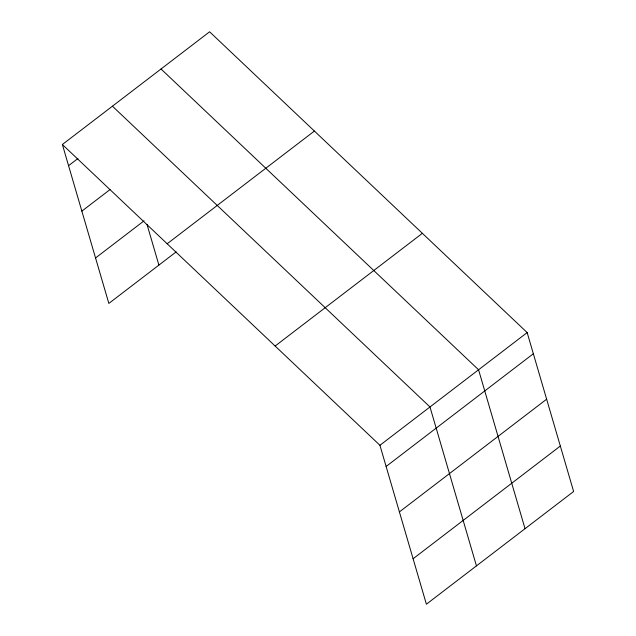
<?xml version="1.0" encoding="UTF-8"?>
<svg xmlns="http://www.w3.org/2000/svg" width="636" height="636" viewBox="0 0 636 636"><rect width="100%" height="100%" fill="white"/><g stroke="black" fill="none" stroke-linecap="round" stroke-linejoin="round"><path stroke-width="0.95" d="M62.376 144.507L209.61 31.8L527.157 332.58L573.624 491.493L426.39 604.2L379.923 445.287L62.376 144.507L108.843 303.42L176.148 251.904M68.569 165.678L77.958 158.499M81.861 211.136L110.02 189.576M95.551 257.97L144.046 220.843M167.165 243.771L314.399 131.056M275.134 346.032L422.368 233.325M379.923 445.287L527.157 332.58M386.116 466.458L533.342 353.751M399.4 511.916L546.634 399.201M413.098 558.75L560.332 446.035M161.027 68.998L478.566 369.778L525.034 528.683M112.437 106.188L429.984 406.968L476.451 565.881M146.996 224.381L158.905 265.101"/></g></svg>
